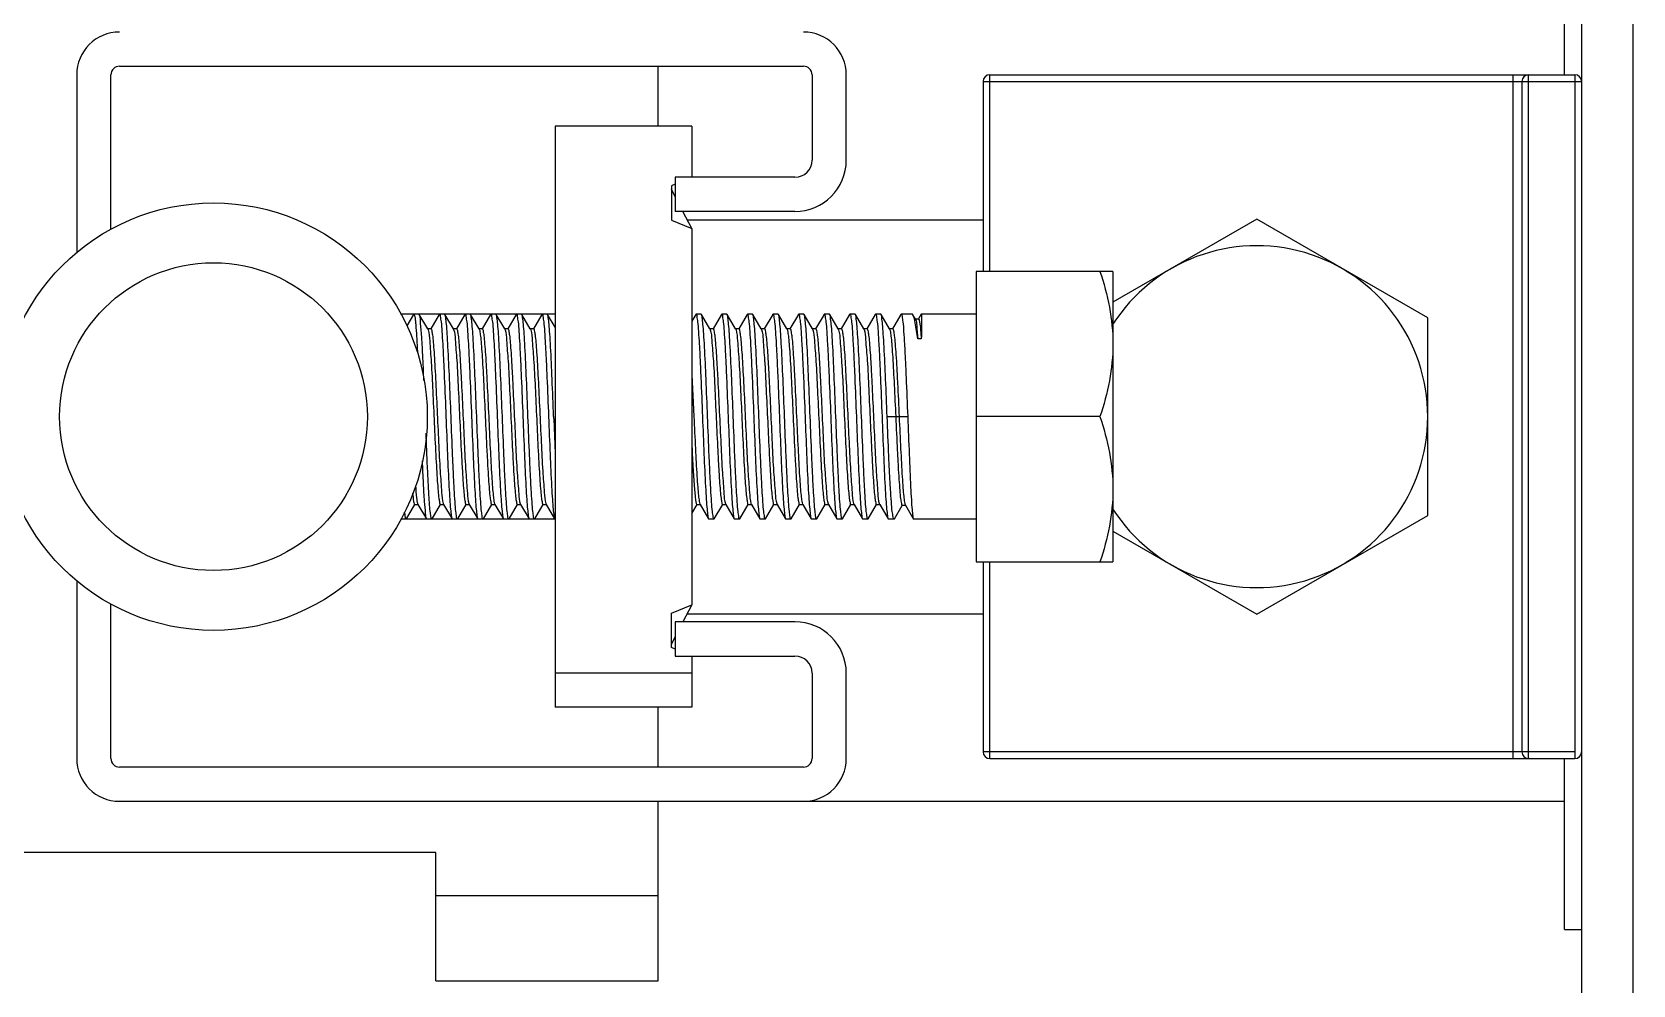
# Model space of a CAD drawing. Extents: x 921423 to 1291758, y 534425 to 1049953.
# Drawn here: x 1127808.6 to 1128234.9, y 860076.3 to 860330.2 of the extents above; entities that cross this region are included whole.
import ezdxf

# ---------------------------------------------------------------- set-up
doc = ezdxf.new("R2010")
doc.units = 0
doc.header["$LTSCALE"] = 1000
doc.header["$MEASUREMENT"] = 0
doc.layers.add('02___PRT_ALL_AXES', color=7, linetype='Continuous')

msp = doc.modelspace()

# ---------------------------------------------------------------- linework, layer by layer
at = {"color": 7, "linetype": 'Continuous'}
for p, q in [((1128221.21, 862957.38), (1128221.21, 859317.04)), ((1128234.87, 862957.38), (1128234.87, 859317.04)), ((1128216.66, 860318.77), (1128216.66, 860364.31)), ((1127831.91, 860321.05), (1128014.04, 860321.05)), ((1127975.33, 860305.11), (1127975.33, 860321.05)), ((1127820.52, 860318.77), (1127820.52, 860271.33)), ((1127829.63, 860277.55), (1127829.63, 860318.77)), ((1128016.31, 860318.77), (1128016.31, 860296.01)), ((1128025.42, 860296.01), (1128025.42, 860318.77)), ((1128061.85, 860316.95), (1128061.85, 860266.41)), ((1128061.85, 860316.95), (1128221.21, 860316.95)), ((1128063.67, 860266.41), (1128063.67, 860318.77)), ((1128063.67, 860318.77), (1128219.39, 860318.77)), ((1128203, 860136.64), (1128203, 860318.77)), ((1128205.28, 860316.95), (1128205.28, 860138.46)), ((1128207.1, 860136.64), (1128207.1, 860318.77)), ((1128219.39, 860318.77), (1128219.39, 860136.64)), ((1127984.31, 860305.11), (1127984.31, 860291.45)), ((1127979.89, 860291.45), (1127979.89, 860282.35)), ((1128011.76, 860291.45), (1127979.89, 860291.45)), ((1127979.89, 860289.61), (1127978.85, 860289.18)), ((1127978.85, 860289.18), (1127978.85, 860280.07)), ((1127979.89, 860286.27), (1127978.85, 860288.27)), ((1128011.76, 860282.35), (1127979.89, 860282.35)), ((1127984.31, 860277.79), (1127981.94, 860282.35)), ((1127978.85, 860280.07), (1127984.31, 860277.79)), ((1127984.31, 860277.79), (1127984.31, 860177.62)), ((1128059.98, 860266.41), (1128059.98, 860189)), ((1127910.22, 860254.96), (1127908.43, 860251.88)), ((1127910.22, 860254.96), (1127910.29, 860255.03)), ((1127911.73, 860254.96), (1127911.66, 860255.03)), ((1127913.98, 860251.08), (1127911.73, 860254.96)), ((1127917.05, 860254.96), (1127914.81, 860251.1)), ((1127917.05, 860254.96), (1127917.12, 860255.03)), ((1127918.56, 860254.96), (1127918.49, 860255.03)), ((1127920.81, 860251.08), (1127918.56, 860254.96)), ((1127923.88, 860254.96), (1127921.64, 860251.1)), ((1127923.88, 860254.96), (1127923.95, 860255.03)), ((1127925.39, 860254.96), (1127925.32, 860255.03)), ((1127927.64, 860251.08), (1127925.39, 860254.96)), ((1127930.71, 860254.96), (1127928.47, 860251.1)), ((1127930.71, 860254.96), (1127930.78, 860255.03)), ((1127932.22, 860254.96), (1127932.15, 860255.03)), ((1127934.47, 860251.08), (1127932.22, 860254.96)), ((1127937.54, 860254.96), (1127935.3, 860251.1)), ((1127937.54, 860254.96), (1127937.61, 860255.03)), ((1127939.05, 860254.96), (1127938.98, 860255.03)), ((1127941.3, 860251.08), (1127939.05, 860254.96)), ((1127944.37, 860254.96), (1127942.13, 860251.1)), ((1127944.37, 860254.96), (1127944.44, 860255.03)), ((1127945.88, 860254.96), (1127945.81, 860255.03)), ((1127947.89, 860251.5), (1127945.88, 860254.96)), ((1127985.35, 860254.96), (1127984.31, 860253.18)), ((1127985.35, 860254.96), (1127985.42, 860255.03)), ((1127986.86, 860254.96), (1127986.79, 860255.03)), ((1127989.11, 860251.08), (1127986.86, 860254.96)), ((1127992.18, 860254.96), (1127989.94, 860251.1)), ((1127992.18, 860254.96), (1127992.25, 860255.03)), ((1127993.69, 860254.96), (1127993.62, 860255.03)), ((1127995.94, 860251.08), (1127993.69, 860254.96)), ((1127999.01, 860254.96), (1127996.77, 860251.1)), ((1127999.01, 860254.96), (1127999.08, 860255.03)), ((1128000.52, 860254.96), (1128000.45, 860255.03)), ((1128002.77, 860251.08), (1128000.52, 860254.96)), ((1128005.84, 860254.96), (1128003.6, 860251.1)), ((1128005.84, 860254.96), (1128005.91, 860255.03)), ((1128007.35, 860254.96), (1128007.28, 860255.03)), ((1128009.6, 860251.08), (1128007.35, 860254.96)), ((1128012.67, 860254.96), (1128010.43, 860251.1)), ((1128012.67, 860254.96), (1128012.74, 860255.03)), ((1128014.18, 860254.96), (1128014.11, 860255.03)), ((1128016.43, 860251.08), (1128014.18, 860254.96)), ((1128019.5, 860254.96), (1128017.26, 860251.1)), ((1128019.5, 860254.96), (1128019.57, 860255.03)), ((1128021.01, 860254.96), (1128020.94, 860255.03)), ((1128023.26, 860251.08), (1128021.01, 860254.96)), ((1128026.32, 860254.96), (1128024.09, 860251.1)), ((1128026.32, 860254.96), (1128026.4, 860255.03)), ((1128027.84, 860254.96), (1128027.77, 860255.03)), ((1128030.09, 860251.08), (1128027.84, 860254.96)), ((1128033.15, 860254.96), (1128030.92, 860251.1)), ((1128033.15, 860254.96), (1128033.23, 860255.03)), ((1128034.67, 860254.96), (1128034.6, 860255.03)), ((1128036.92, 860251.08), (1128034.67, 860254.96)), ((1128039.98, 860254.96), (1128037.75, 860251.1)), ((1128039.98, 860254.96), (1128040.06, 860255.03)), ((1128043.85, 860253.64), (1128043.16, 860254.81)), ((1128044.68, 860253.71), (1128043.81, 860253.71)), ((1128045.4, 860255.02), (1128044.65, 860253.72)), ((1127914.02, 860251.01), (1127913.98, 860251.08)), ((1127914.84, 860251.08), (1127913.98, 860251.08)), ((1127914.02, 860251.01), (1127914.1, 860250.81)), ((1127920.85, 860251.01), (1127920.81, 860251.08)), ((1127921.67, 860251.08), (1127920.81, 860251.08)), ((1127920.85, 860251.01), (1127920.88, 860250.95)), ((1127927.68, 860251.01), (1127927.64, 860251.08)), ((1127928.5, 860251.08), (1127927.64, 860251.08)), ((1127934.51, 860251.01), (1127934.47, 860251.08)), ((1127935.33, 860251.08), (1127934.47, 860251.08)), ((1127934.51, 860251.01), (1127934.57, 860250.87)), ((1127941.34, 860251.01), (1127941.3, 860251.08)), ((1127942.16, 860251.08), (1127941.3, 860251.08)), ((1127941.34, 860251.01), (1127941.42, 860250.81)), ((1127989.15, 860251.01), (1127989.11, 860251.08)), ((1127989.97, 860251.08), (1127989.11, 860251.08)), ((1127989.15, 860251.01), (1127989.21, 860250.87)), ((1127995.98, 860251.01), (1127995.94, 860251.08)), ((1127996.8, 860251.08), (1127995.94, 860251.08)), ((1127995.98, 860251.01), (1127996.06, 860250.81)), ((1128002.81, 860251.01), (1128002.77, 860251.08)), ((1128003.63, 860251.08), (1128002.77, 860251.08)), ((1128002.81, 860251.01), (1128002.84, 860250.95)), ((1128009.64, 860251.01), (1128009.6, 860251.08)), ((1128010.46, 860251.08), (1128009.6, 860251.08)), ((1128016.47, 860251.01), (1128016.43, 860251.08)), ((1128017.29, 860251.08), (1128016.43, 860251.08)), ((1128016.47, 860251.01), (1128016.53, 860250.87)), ((1128023.3, 860251.01), (1128023.26, 860251.08)), ((1128024.12, 860251.08), (1128023.26, 860251.08)), ((1128023.3, 860251.01), (1128023.38, 860250.81)), ((1128030.13, 860251.01), (1128030.09, 860251.08)), ((1128030.95, 860251.08), (1128030.09, 860251.08)), ((1128030.13, 860251.01), (1128030.16, 860250.95)), ((1128036.96, 860251.01), (1128036.92, 860251.08)), ((1128037.78, 860251.08), (1128036.92, 860251.08)), ((1128045.39, 860248.42), (1128044.47, 860248.42)), ((1127984.31, 860238.83), (1127984.85, 860227.71)), ((1128036.3, 860227.71), (1128041.77, 860227.71)), ((1127908.32, 860200.45), (1127910.55, 860204.31)), ((1127910.52, 860204.33), (1127911.39, 860204.33)), ((1127911.31, 860204.46), (1127911.34, 860204.41)), ((1127911.34, 860204.41), (1127911.39, 860204.33)), ((1127911.39, 860204.33), (1127913.63, 860200.45)), ((1127915.15, 860200.45), (1127917.38, 860204.31)), ((1127917.35, 860204.33), (1127918.21, 860204.33)), ((1127918.09, 860204.61), (1127918.17, 860204.41)), ((1127918.17, 860204.41), (1127918.21, 860204.33)), ((1127918.21, 860204.33), (1127920.46, 860200.45)), ((1127921.98, 860200.45), (1127924.21, 860204.31)), ((1127924.18, 860204.33), (1127925.04, 860204.33)), ((1127924.94, 860204.54), (1127925, 860204.41)), ((1127925, 860204.41), (1127925.04, 860204.33)), ((1127925.04, 860204.33), (1127927.29, 860200.45)), ((1127928.81, 860200.45), (1127931.04, 860204.31)), ((1127931.01, 860204.33), (1127931.87, 860204.33)), ((1127931.83, 860204.41), (1127931.87, 860204.33)), ((1127931.87, 860204.33), (1127934.12, 860200.45)), ((1127935.64, 860200.45), (1127937.87, 860204.31)), ((1127937.84, 860204.33), (1127938.7, 860204.33)), ((1127938.63, 860204.46), (1127938.66, 860204.41)), ((1127938.66, 860204.41), (1127938.7, 860204.33)), ((1127938.7, 860204.33), (1127940.95, 860200.45)), ((1127942.47, 860200.45), (1127944.7, 860204.31)), ((1127944.67, 860204.33), (1127945.53, 860204.33)), ((1127945.41, 860204.61), (1127945.49, 860204.41)), ((1127945.49, 860204.41), (1127945.53, 860204.33)), ((1127945.53, 860204.33), (1127947.78, 860200.45)), ((1127984.31, 860201.95), (1127985.68, 860204.31)), ((1127985.65, 860204.33), (1127986.51, 860204.33)), ((1127986.47, 860204.41), (1127986.51, 860204.33)), ((1127986.51, 860204.33), (1127988.76, 860200.45)), ((1127990.28, 860200.45), (1127992.51, 860204.31)), ((1127992.48, 860204.33), (1127993.34, 860204.33)), ((1127993.27, 860204.46), (1127993.3, 860204.41)), ((1127993.3, 860204.41), (1127993.34, 860204.33)), ((1127993.34, 860204.33), (1127995.59, 860200.45)), ((1127997.11, 860200.45), (1127999.34, 860204.31)), ((1127999.31, 860204.33), (1128000.17, 860204.33)), ((1128000.05, 860204.61), (1128000.13, 860204.41)), ((1128000.13, 860204.41), (1128000.17, 860204.33)), ((1128000.17, 860204.33), (1128002.42, 860200.45)), ((1128003.94, 860200.45), (1128006.17, 860204.31)), ((1128006.14, 860204.33), (1128007, 860204.33)), ((1128006.9, 860204.54), (1128006.96, 860204.41)), ((1128006.96, 860204.41), (1128007, 860204.33)), ((1128007, 860204.33), (1128009.25, 860200.45)), ((1128010.77, 860200.45), (1128013, 860204.31)), ((1128012.97, 860204.33), (1128013.83, 860204.33)), ((1128013.79, 860204.41), (1128013.83, 860204.33)), ((1128013.83, 860204.33), (1128016.08, 860200.45)), ((1128017.6, 860200.45), (1128019.83, 860204.31)), ((1128019.8, 860204.33), (1128020.66, 860204.33)), ((1128020.59, 860204.46), (1128020.62, 860204.41)), ((1128020.62, 860204.41), (1128020.66, 860204.33)), ((1128020.66, 860204.33), (1128022.91, 860200.45)), ((1128024.43, 860200.45), (1128026.66, 860204.31)), ((1128026.63, 860204.33), (1128027.49, 860204.33)), ((1128027.37, 860204.61), (1128027.45, 860204.41)), ((1128027.45, 860204.41), (1128027.49, 860204.33)), ((1128027.49, 860204.33), (1128029.74, 860200.45)), ((1128031.26, 860200.45), (1128033.49, 860204.31)), ((1128033.46, 860204.33), (1128034.32, 860204.33)), ((1128034.22, 860204.54), (1128034.28, 860204.41)), ((1128034.28, 860204.41), (1128034.32, 860204.33)), ((1128034.32, 860204.33), (1128036.57, 860200.45)), ((1128038.25, 860200.48), (1128040.33, 860204.08)), ((1128040.3, 860204.1), (1128041.17, 860204.1)), ((1128041.12, 860204.17), (1128041.17, 860204.1)), ((1128041.17, 860204.1), (1128043.29, 860200.43)), ((1127908.32, 860200.45), (1127908.24, 860200.39)), ((1127913.63, 860200.45), (1127913.71, 860200.39)), ((1127915.15, 860200.45), (1127915.07, 860200.39)), ((1127920.46, 860200.45), (1127920.54, 860200.39)), ((1127921.98, 860200.45), (1127921.9, 860200.39)), ((1127927.29, 860200.45), (1127927.37, 860200.39)), ((1127928.81, 860200.45), (1127928.73, 860200.39)), ((1127934.12, 860200.45), (1127934.2, 860200.39)), ((1127935.64, 860200.45), (1127935.56, 860200.39)), ((1127940.95, 860200.45), (1127941.03, 860200.39)), ((1127942.47, 860200.45), (1127942.39, 860200.39)), ((1127947.78, 860200.45), (1127947.86, 860200.39)), ((1127988.76, 860200.45), (1127988.83, 860200.39)), ((1127990.28, 860200.45), (1127990.2, 860200.39)), ((1127995.59, 860200.45), (1127995.66, 860200.39)), ((1127997.11, 860200.45), (1127997.03, 860200.39)), ((1128002.42, 860200.45), (1128002.49, 860200.39)), ((1128003.94, 860200.45), (1128003.86, 860200.39)), ((1128009.25, 860200.45), (1128009.32, 860200.39)), ((1128010.77, 860200.45), (1128010.69, 860200.39)), ((1128016.08, 860200.45), (1128016.15, 860200.39)), ((1128017.6, 860200.45), (1128017.52, 860200.39)), ((1128022.91, 860200.45), (1128022.98, 860200.39)), ((1128024.43, 860200.45), (1128024.35, 860200.39)), ((1128029.74, 860200.45), (1128029.81, 860200.39)), ((1128031.26, 860200.45), (1128031.18, 860200.39)), ((1128036.57, 860200.45), (1128036.64, 860200.39)), ((1128038.25, 860200.48), (1128038.15, 860200.39)), ((1128043.29, 860200.43), (1128043.34, 860200.39)), ((1128061.85, 860189), (1128061.85, 860138.46)), ((1128063.67, 860136.64), (1128063.67, 860189)), ((1127820.52, 860184.08), (1127820.52, 860136.64)), ((1127829.63, 860136.64), (1127829.63, 860177.87)), ((1127978.85, 860175.34), (1127984.31, 860177.62)), ((1127984.31, 860177.62), (1127981.94, 860173.07)), ((1127978.85, 860166.24), (1127978.85, 860175.34)), ((1127979.89, 860173.07), (1127979.89, 860163.96)), ((1128011.76, 860173.07), (1127979.89, 860173.07)), ((1127979.89, 860169.14), (1127978.85, 860167.15)), ((1127979.89, 860165.8), (1127978.85, 860166.24)), ((1127979.89, 860163.96), (1128011.76, 860163.96)), ((1127984.31, 860163.96), (1127984.31, 860159.41)), ((1128016.31, 860159.41), (1128016.31, 860136.64)), ((1128025.42, 860136.64), (1128025.42, 860159.41)), ((1127975.33, 860134.36), (1127975.33, 860150.3)), ((1128219.39, 860138.46), (1128061.85, 860138.46)), ((1128014.04, 860134.36), (1127831.91, 860134.36)), ((1128063.67, 860136.64), (1128219.39, 860136.64)), ((1128216.66, 860091.11), (1128216.66, 860136.64)), ((1127831.91, 860125.26), (1128216.66, 860125.26)), ((1127975.33, 860077.45), (1127975.33, 860125.26)), ((1127916.14, 860111.6), (1127797.76, 860111.6)), ((1127916.14, 860077.45), (1127916.14, 860111.6)), ((1127916.14, 860100.21), (1127975.33, 860100.21)), ((1128216.66, 860091.11), (1128221.21, 860091.11)), ((1127916.14, 860077.45), (1127975.33, 860077.45))]:
    msp.add_line(p, q, dxfattribs=at)
at = {"color": 0}
for p, q in [((1127983.08, 860280.16), (1128061.85, 860280.16)), ((1127983.08, 860175.15), (1128061.85, 860175.15))]:
    msp.add_line(p, q, dxfattribs=at)
at = {"color": 7, "linetype": 'Continuous'}
for centre, radius, start, end in [((1127831.91, 860318.77), 11.38, 90, 180), ((1128014.04, 860318.77), 11.38, 0, 90), ((1127831.91, 860318.77), 2.28, 90, 180), ((1128014.04, 860318.77), 2.28, 0, 90), ((1128063.67, 860316.95), 1.82, 90, 180), ((1128207.1, 860316.95), 1.82, 90, 180), ((1128219.39, 860316.95), 1.82, 0, 90), ((1128011.76, 860296.01), 13.66, 270, 0), ((1128011.76, 860296.01), 4.55, 270, 0), ((1127920.06, 860250.59), 0.89, 21.644, 23.625), ((1128002.02, 860250.59), 0.89, 21.644, 23.625), ((1128029.34, 860250.59), 0.89, 21.644, 23.625), ((1131698.4, 860375.31), 3753.79, 182.25353, 182.39352), ((1127912.13, 860204.82), 0.89, 201.644, 203.625), ((1127939.45, 860204.82), 0.89, 201.644, 203.625), ((1127994.09, 860204.82), 0.89, 201.644, 203.625), ((1128021.41, 860204.82), 0.89, 201.644, 203.625), ((1128011.76, 860159.41), 13.66, 0, 90), ((1128011.76, 860159.41), 4.55, 0, 90), ((1128063.67, 860138.46), 1.82, 180, 270), ((1128207.1, 860138.46), 1.82, 180, 270), ((1128219.39, 860138.46), 1.82, 270, 0), ((1127831.91, 860136.64), 11.38, 180, 270), ((1127831.91, 860136.64), 2.28, 180, 270), ((1128014.04, 860136.64), 11.38, 270, 0), ((1128014.04, 860136.64), 2.28, 270, 0)]:
    msp.add_arc(centre, radius, start, end, dxfattribs=at)
for points, knots in [([(1127910.29, 860255.03), (1127910.36, 860255.03), (1127910.46, 860254.71), (1127910.56, 860254.26), (1127910.68, 860253.37), (1127910.85, 860251.62), (1127911.06, 860248.67), (1127911.2, 860246.14), (1127911.27, 860244.69)], [0, 0, 0, 0, 0.02031, 0.071186, 0.153833, 0.267528, 0.582288, 1, 1, 1, 1]), ([(1127912.97, 860237.32), (1127912.88, 860239.59), (1127912.67, 860243.68), (1127912.46, 860249.06), (1127912.03, 860252.59), (1127912.01, 860254.48), (1127911.73, 860254.96)], [0, 0, 0, 0, 0.385439, 0.695789, 0.906079, 1, 1, 1, 1]), ([(1127917.12, 860255.03), (1127917.31, 860255.03), (1127917.34, 860253.97), (1127917.63, 860252.75), (1127917.77, 860250.08), (1127918, 860246.8), (1127918.2, 860242.68), (1127918.49, 860236.26), (1127918.69, 860231.19), (1127918.83, 860227.71)], [0, 0, 0, 0, 0.020675, 0.077924, 0.170358, 0.294557, 0.445789, 0.618276, 1, 1, 1, 1]), ([(1127920.19, 860227.71), (1127920.06, 860231.05), (1127919.81, 860237.26), (1127919.49, 860244.61), (1127919.19, 860249.49), (1127919.02, 860252.1), (1127918.79, 860253.81), (1127918.7, 860254.72), (1127918.56, 860254.96)], [0, 0, 0, 0, 0.36699, 0.682928, 0.807586, 0.903956, 0.968736, 1, 1, 1, 1]), ([(1127923.95, 860255.03), (1127924.14, 860255.03), (1127924.17, 860253.97), (1127924.46, 860252.75), (1127924.6, 860250.08), (1127924.83, 860246.8), (1127925.03, 860242.68), (1127925.32, 860236.26), (1127925.52, 860231.19), (1127925.66, 860227.71)], [0, 0, 0, 0, 0.020674, 0.077921, 0.170353, 0.294549, 0.445778, 0.618269, 1, 1, 1, 1]), ([(1127927.02, 860227.71), (1127926.89, 860231.05), (1127926.64, 860237.26), (1127926.32, 860244.61), (1127926.02, 860249.49), (1127925.85, 860252.1), (1127925.62, 860253.81), (1127925.53, 860254.72), (1127925.39, 860254.96)], [0, 0, 0, 0, 0.366993, 0.682932, 0.807585, 0.903953, 0.968735, 1, 1, 1, 1]), ([(1127930.78, 860255.03), (1127930.97, 860255.03), (1127931, 860253.97), (1127931.29, 860252.75), (1127931.43, 860250.08), (1127931.66, 860246.8), (1127931.86, 860242.68), (1127932.15, 860236.26), (1127932.35, 860231.19), (1127932.49, 860227.71)], [0, 0, 0, 0, 0.020673, 0.077921, 0.170352, 0.294544, 0.445772, 0.618264, 1, 1, 1, 1]), ([(1127933.85, 860227.71), (1127933.72, 860231.05), (1127933.47, 860237.26), (1127933.15, 860244.61), (1127932.85, 860249.49), (1127932.68, 860252.1), (1127932.45, 860253.81), (1127932.36, 860254.72), (1127932.22, 860254.96)], [0, 0, 0, 0, 0.366982, 0.682923, 0.807582, 0.903951, 0.968734, 1, 1, 1, 1]), ([(1127937.61, 860255.03), (1127937.8, 860255.03), (1127937.83, 860253.97), (1127938.12, 860252.75), (1127938.26, 860250.08), (1127938.49, 860246.8), (1127938.69, 860242.68), (1127938.98, 860236.26), (1127939.18, 860231.19), (1127939.32, 860227.71)], [0, 0, 0, 0, 0.020675, 0.077925, 0.170357, 0.294553, 0.445786, 0.618277, 1, 1, 1, 1]), ([(1127940.68, 860227.71), (1127940.55, 860231.05), (1127940.3, 860237.26), (1127939.98, 860244.61), (1127939.68, 860249.49), (1127939.51, 860252.1), (1127939.28, 860253.81), (1127939.19, 860254.72), (1127939.05, 860254.96)], [0, 0, 0, 0, 0.366984, 0.68292, 0.807581, 0.903953, 0.968735, 1, 1, 1, 1]), ([(1127944.44, 860255.03), (1127944.63, 860255.03), (1127944.66, 860253.97), (1127944.95, 860252.75), (1127945.09, 860250.08), (1127945.32, 860246.8), (1127945.52, 860242.68), (1127945.81, 860236.26), (1127946.01, 860231.19), (1127946.15, 860227.71)], [0, 0, 0, 0, 0.020675, 0.077924, 0.170358, 0.294557, 0.445789, 0.618276, 1, 1, 1, 1]), ([(1127947.51, 860227.71), (1127947.38, 860231.05), (1127947.13, 860237.26), (1127946.81, 860244.61), (1127946.51, 860249.49), (1127946.34, 860252.1), (1127946.11, 860253.81), (1127946.02, 860254.72), (1127945.88, 860254.96)], [0, 0, 0, 0, 0.36699, 0.682928, 0.807586, 0.903956, 0.968736, 1, 1, 1, 1]), ([(1127985.42, 860255.03), (1127985.61, 860255.03), (1127985.64, 860253.97), (1127985.93, 860252.75), (1127986.07, 860250.08), (1127986.3, 860246.8), (1127986.5, 860242.68), (1127986.79, 860236.26), (1127986.99, 860231.19), (1127987.13, 860227.71)], [0, 0, 0, 0, 0.020673, 0.077921, 0.170352, 0.294544, 0.445772, 0.618264, 1, 1, 1, 1]), ([(1127988.49, 860227.71), (1127988.36, 860231.05), (1127988.11, 860237.26), (1127987.79, 860244.61), (1127987.49, 860249.49), (1127987.32, 860252.1), (1127987.09, 860253.81), (1127987, 860254.72), (1127986.86, 860254.96)], [0, 0, 0, 0, 0.366982, 0.682923, 0.807582, 0.903951, 0.968734, 1, 1, 1, 1]), ([(1127992.25, 860255.03), (1127992.44, 860255.03), (1127992.47, 860253.97), (1127992.76, 860252.75), (1127992.9, 860250.08), (1127993.13, 860246.8), (1127993.33, 860242.68), (1127993.62, 860236.26), (1127993.82, 860231.19), (1127993.96, 860227.71)], [0, 0, 0, 0, 0.020675, 0.077925, 0.170357, 0.294553, 0.445786, 0.618277, 1, 1, 1, 1]), ([(1127995.32, 860227.71), (1127995.19, 860231.05), (1127994.94, 860237.26), (1127994.62, 860244.61), (1127994.32, 860249.49), (1127994.15, 860252.1), (1127993.92, 860253.81), (1127993.83, 860254.72), (1127993.69, 860254.96)], [0, 0, 0, 0, 0.366984, 0.68292, 0.807581, 0.903953, 0.968735, 1, 1, 1, 1]), ([(1127999.08, 860255.03), (1127999.27, 860255.03), (1127999.3, 860253.97), (1127999.59, 860252.75), (1127999.73, 860250.08), (1127999.96, 860246.8), (1128000.16, 860242.68), (1128000.45, 860236.26), (1128000.65, 860231.19), (1128000.79, 860227.71)], [0, 0, 0, 0, 0.020675, 0.077924, 0.170358, 0.294557, 0.445789, 0.618276, 1, 1, 1, 1]), ([(1128002.15, 860227.71), (1128002.02, 860231.05), (1128001.77, 860237.26), (1128001.45, 860244.61), (1128001.15, 860249.49), (1128000.98, 860252.1), (1128000.75, 860253.81), (1128000.66, 860254.72), (1128000.52, 860254.96)], [0, 0, 0, 0, 0.36699, 0.682928, 0.807586, 0.903956, 0.968736, 1, 1, 1, 1]), ([(1128005.91, 860255.03), (1128006.1, 860255.03), (1128006.13, 860253.97), (1128006.42, 860252.75), (1128006.56, 860250.08), (1128006.79, 860246.8), (1128006.99, 860242.68), (1128007.28, 860236.26), (1128007.48, 860231.19), (1128007.62, 860227.71)], [0, 0, 0, 0, 0.020674, 0.077921, 0.170353, 0.294549, 0.445778, 0.618269, 1, 1, 1, 1]), ([(1128008.98, 860227.71), (1128008.85, 860231.05), (1128008.6, 860237.26), (1128008.28, 860244.61), (1128007.98, 860249.49), (1128007.81, 860252.1), (1128007.58, 860253.81), (1128007.49, 860254.72), (1128007.35, 860254.96)], [0, 0, 0, 0, 0.366993, 0.682932, 0.807585, 0.903953, 0.968735, 1, 1, 1, 1]), ([(1128012.74, 860255.03), (1128012.93, 860255.03), (1128012.96, 860253.97), (1128013.25, 860252.75), (1128013.39, 860250.08), (1128013.62, 860246.8), (1128013.82, 860242.68), (1128014.11, 860236.26), (1128014.31, 860231.19), (1128014.45, 860227.71)], [0, 0, 0, 0, 0.020673, 0.077921, 0.170352, 0.294544, 0.445772, 0.618264, 1, 1, 1, 1]), ([(1128015.81, 860227.71), (1128015.68, 860231.05), (1128015.43, 860237.26), (1128015.11, 860244.61), (1128014.81, 860249.49), (1128014.64, 860252.1), (1128014.41, 860253.81), (1128014.32, 860254.72), (1128014.18, 860254.96)], [0, 0, 0, 0, 0.366982, 0.682923, 0.807582, 0.903951, 0.968734, 1, 1, 1, 1]), ([(1128019.57, 860255.03), (1128019.76, 860255.03), (1128019.79, 860253.97), (1128020.08, 860252.75), (1128020.22, 860250.08), (1128020.45, 860246.8), (1128020.65, 860242.68), (1128020.94, 860236.26), (1128021.14, 860231.19), (1128021.28, 860227.71)], [0, 0, 0, 0, 0.020675, 0.077925, 0.170357, 0.294553, 0.445786, 0.618277, 1, 1, 1, 1]), ([(1128022.64, 860227.71), (1128022.51, 860231.05), (1128022.26, 860237.26), (1128021.94, 860244.61), (1128021.64, 860249.49), (1128021.47, 860252.1), (1128021.24, 860253.81), (1128021.15, 860254.72), (1128021.01, 860254.96)], [0, 0, 0, 0, 0.366984, 0.68292, 0.807581, 0.903953, 0.968735, 1, 1, 1, 1]), ([(1128026.4, 860255.03), (1128026.59, 860255.03), (1128026.62, 860253.97), (1128026.91, 860252.75), (1128027.05, 860250.08), (1128027.28, 860246.8), (1128027.48, 860242.68), (1128027.77, 860236.26), (1128027.97, 860231.19), (1128028.11, 860227.71)], [0, 0, 0, 0, 0.020675, 0.077924, 0.170358, 0.294557, 0.445789, 0.618276, 1, 1, 1, 1]), ([(1128029.47, 860227.71), (1128029.34, 860231.05), (1128029.09, 860237.26), (1128028.77, 860244.61), (1128028.47, 860249.49), (1128028.3, 860252.1), (1128028.07, 860253.81), (1128027.98, 860254.72), (1128027.84, 860254.96)], [0, 0, 0, 0, 0.36699, 0.682928, 0.807586, 0.903956, 0.968736, 1, 1, 1, 1]), ([(1128033.23, 860255.03), (1128033.42, 860255.03), (1128033.45, 860253.97), (1128033.74, 860252.75), (1128033.88, 860250.08), (1128034.11, 860246.8), (1128034.31, 860242.68), (1128034.6, 860236.26), (1128034.8, 860231.19), (1128034.94, 860227.71)], [0, 0, 0, 0, 0.020674, 0.077921, 0.170353, 0.294549, 0.445778, 0.618269, 1, 1, 1, 1]), ([(1128036.3, 860227.71), (1128036.17, 860231.05), (1128035.92, 860237.26), (1128035.6, 860244.61), (1128035.3, 860249.49), (1128035.13, 860252.1), (1128034.9, 860253.81), (1128034.81, 860254.72), (1128034.67, 860254.96)], [0, 0, 0, 0, 0.366993, 0.682932, 0.807585, 0.903953, 0.968735, 1, 1, 1, 1]), ([(1128040.06, 860255.03), (1128040.25, 860255.03), (1128040.28, 860253.97), (1128040.57, 860252.75), (1128040.71, 860250.08), (1128040.94, 860246.8), (1128041.14, 860242.68), (1128041.43, 860236.26), (1128041.63, 860231.19), (1128041.77, 860227.71)], [0, 0, 0, 0, 0.020673, 0.077921, 0.170352, 0.294544, 0.445772, 0.618264, 1, 1, 1, 1]), ([(1128043.16, 860254.81), (1128043.13, 860254.87), (1128043.07, 860254.96), (1128042.96, 860255.03), (1128042.92, 860255.03)], [0, 0, 0, 0, 0.60461, 1, 1, 1, 1]), ([(1128044.47, 860248.42), (1128044.27, 860249.84), (1128043.89, 860251.95), (1128043.54, 860254.17), (1128043.16, 860254.81)], [0, 0, 0, 0, 0.65919, 1, 1, 1, 1]), ([(1128043.85, 860253.64), (1128044.12, 860253.16), (1128044.16, 860251.31), (1128044.39, 860249.62), (1128044.47, 860248.42)], [0, 0, 0, 0, 0.313961, 1, 1, 1, 1]), ([(1128044.68, 860253.71), (1128044.81, 860253.71), (1128044.9, 860253.03), (1128045.09, 860252.2), (1128045.23, 860250.44), (1128045.33, 860249.17), (1128045.39, 860248.42)], [0, 0, 0, 0, 0.073099, 0.267312, 0.579782, 1, 1, 1, 1]), ([(1128045.4, 860255.03), (1128045.44, 860255.03), (1128045.39, 860254.8), (1128045.46, 860254.56), (1128045.44, 860253.98), (1128045.46, 860252.89), (1128045.43, 860250.99), (1128045.41, 860249.36), (1128045.39, 860248.42)], [0, 0, 0, 0, 0.016557, 0.065341, 0.146137, 0.258326, 0.573151, 1, 1, 1, 1]), ([(1127914.1, 860250.81), (1127914.38, 860249.88), (1127914.55, 860246.97), (1127914.99, 860241.57), (1127915.33, 860234.23), (1127915.72, 860226), (1127916.04, 860219.08), (1127916.32, 860213.97), (1127916.51, 860210.74), (1127916.72, 860208.17), (1127916.88, 860206.1), (1127917.1, 860205.13), (1127917.2, 860204.33), (1127917.35, 860204.33)], [0, 0, 0, 0, 0.062719, 0.184868, 0.349863, 0.53504, 0.714923, 0.795023, 0.864774, 0.921768, 0.964057, 0.99026, 1, 1, 1, 1]), ([(1127914.84, 860251.08), (1127915, 860251.08), (1127915.09, 860250.29), (1127915.31, 860249.31), (1127915.47, 860247.24), (1127915.68, 860244.68), (1127915.87, 860241.45), (1127916.15, 860236.33), (1127916.47, 860229.42), (1127916.86, 860221.19), (1127917.2, 860213.84), (1127917.64, 860208.44), (1127917.81, 860205.54), (1127918.09, 860204.61)], [0, 0, 0, 0, 0.00974, 0.035943, 0.078232, 0.135226, 0.204977, 0.285077, 0.46496, 0.650137, 0.815132, 0.937281, 1, 1, 1, 1]), ([(1127920.89, 860250.92), (1127921.22, 860250.09), (1127921.32, 860247.28), (1127921.82, 860242.04), (1127922.13, 860234.7), (1127922.53, 860226.41), (1127922.86, 860219.39), (1127923.14, 860214.18), (1127923.33, 860210.89), (1127923.54, 860208.26), (1127923.7, 860206.14), (1127923.93, 860205.15), (1127924.02, 860204.33), (1127924.18, 860204.33)], [0, 0, 0, 0, 0.057306, 0.176372, 0.340694, 0.527158, 0.709493, 0.790959, 0.862015, 0.920146, 0.963314, 0.990071, 1, 1, 1, 1]), ([(1127921.67, 860251.08), (1127921.83, 860251.08), (1127921.92, 860250.28), (1127922.14, 860249.29), (1127922.31, 860247.2), (1127922.51, 860244.6), (1127922.71, 860241.34), (1127922.99, 860236.18), (1127923.31, 860229.21), (1127923.71, 860220.94), (1127924.03, 860213.6), (1127924.5, 860208.28), (1127924.64, 860205.42), (1127924.94, 860204.54)], [0, 0, 0, 0, 0.009836, 0.036322, 0.079059, 0.136633, 0.20705, 0.287848, 0.468983, 0.654819, 0.819474, 0.940051, 1, 1, 1, 1]), ([(1127927.68, 860251.01), (1127927.81, 860250.78), (1127927.92, 860249.99), (1127928.13, 860248.49), (1127928.31, 860246.25), (1127928.6, 860242.09), (1127928.92, 860235.83), (1127929.17, 860230.54), (1127929.3, 860227.71)], [0, 0, 0, 0, 0.033264, 0.099334, 0.196338, 0.321027, 0.635567, 1, 1, 1, 1]), ([(1127928.5, 860251.08), (1127928.67, 860251.08), (1127928.75, 860250.2), (1127929, 860249.13), (1127929.16, 860246.85), (1127929.38, 860244.04), (1127929.58, 860240.52), (1127929.87, 860235.02), (1127930.07, 860230.69), (1127930.21, 860227.71)], [0, 0, 0, 0, 0.021178, 0.078551, 0.170993, 0.295129, 0.446256, 0.618607, 1, 1, 1, 1]), ([(1127934.57, 860250.87), (1127934.87, 860249.99), (1127935.01, 860247.13), (1127935.48, 860241.81), (1127935.81, 860234.47), (1127936.2, 860226.21), (1127936.53, 860219.24), (1127936.8, 860214.08), (1127937, 860210.81), (1127937.2, 860208.22), (1127937.37, 860206.12), (1127937.59, 860205.14), (1127937.68, 860204.33), (1127937.84, 860204.33)], [0, 0, 0, 0, 0.059949, 0.180526, 0.345181, 0.531017, 0.712152, 0.79295, 0.863367, 0.920941, 0.963678, 0.990164, 1, 1, 1, 1]), ([(1127935.33, 860251.08), (1127935.49, 860251.08), (1127935.58, 860250.27), (1127935.81, 860249.27), (1127935.97, 860247.15), (1127936.18, 860244.53), (1127936.37, 860241.23), (1127936.65, 860236.03), (1127936.98, 860229.01), (1127937.38, 860220.72), (1127937.69, 860213.38), (1127938.19, 860208.13), (1127938.29, 860205.32), (1127938.62, 860204.49)], [0, 0, 0, 0, 0.009929, 0.036686, 0.079854, 0.137985, 0.209041, 0.290507, 0.472842, 0.659306, 0.823628, 0.942694, 1, 1, 1, 1]), ([(1127941.42, 860250.81), (1127941.7, 860249.88), (1127941.87, 860246.97), (1127942.31, 860241.57), (1127942.65, 860234.23), (1127943.04, 860226), (1127943.36, 860219.08), (1127943.64, 860213.97), (1127943.83, 860210.74), (1127944.04, 860208.17), (1127944.2, 860206.1), (1127944.42, 860205.13), (1127944.52, 860204.33), (1127944.67, 860204.33)], [0, 0, 0, 0, 0.062719, 0.184868, 0.349863, 0.53504, 0.714923, 0.795023, 0.864774, 0.921768, 0.964057, 0.99026, 1, 1, 1, 1]), ([(1127942.16, 860251.08), (1127942.31, 860251.08), (1127942.41, 860250.29), (1127942.63, 860249.31), (1127942.79, 860247.24), (1127943, 860244.68), (1127943.19, 860241.45), (1127943.47, 860236.33), (1127943.79, 860229.42), (1127944.18, 860221.19), (1127944.52, 860213.84), (1127944.96, 860208.44), (1127945.13, 860205.54), (1127945.41, 860204.61)], [0, 0, 0, 0, 0.00974, 0.035943, 0.078232, 0.135226, 0.204977, 0.285077, 0.46496, 0.650137, 0.815132, 0.937281, 1, 1, 1, 1]), ([(1127989.21, 860250.87), (1127989.51, 860249.99), (1127989.65, 860247.13), (1127990.12, 860241.81), (1127990.45, 860234.47), (1127990.84, 860226.21), (1127991.16, 860219.24), (1127991.44, 860214.08), (1127991.64, 860210.81), (1127991.84, 860208.22), (1127992.01, 860206.12), (1127992.23, 860205.14), (1127992.32, 860204.33), (1127992.48, 860204.33)], [0, 0, 0, 0, 0.059949, 0.180526, 0.345181, 0.531017, 0.712152, 0.79295, 0.863367, 0.920941, 0.963678, 0.990164, 1, 1, 1, 1]), ([(1127989.97, 860251.08), (1127990.13, 860251.08), (1127990.22, 860250.27), (1127990.45, 860249.27), (1127990.61, 860247.15), (1127990.82, 860244.53), (1127991.01, 860241.23), (1127991.29, 860236.03), (1127991.62, 860229.01), (1127992.02, 860220.72), (1127992.33, 860213.38), (1127992.83, 860208.13), (1127992.93, 860205.32), (1127993.26, 860204.49)], [0, 0, 0, 0, 0.009929, 0.036686, 0.079854, 0.137985, 0.209041, 0.290507, 0.472842, 0.659306, 0.823628, 0.942694, 1, 1, 1, 1]), ([(1127996.06, 860250.81), (1127996.34, 860249.88), (1127996.51, 860246.97), (1127996.95, 860241.57), (1127997.29, 860234.23), (1127997.68, 860226), (1127998, 860219.08), (1127998.28, 860213.97), (1127998.47, 860210.74), (1127998.68, 860208.17), (1127998.84, 860206.1), (1127999.06, 860205.13), (1127999.16, 860204.33), (1127999.31, 860204.33)], [0, 0, 0, 0, 0.062719, 0.184868, 0.349863, 0.53504, 0.714923, 0.795023, 0.864774, 0.921768, 0.964057, 0.99026, 1, 1, 1, 1]), ([(1127996.8, 860251.08), (1127996.95, 860251.08), (1127997.05, 860250.29), (1127997.27, 860249.31), (1127997.43, 860247.24), (1127997.64, 860244.68), (1127997.83, 860241.45), (1127998.11, 860236.33), (1127998.43, 860229.42), (1127998.82, 860221.19), (1127999.16, 860213.84), (1127999.6, 860208.44), (1127999.77, 860205.54), (1128000.05, 860204.61)], [0, 0, 0, 0, 0.00974, 0.035943, 0.078232, 0.135226, 0.204977, 0.285077, 0.46496, 0.650137, 0.815132, 0.937281, 1, 1, 1, 1]), ([(1128002.85, 860250.92), (1128003.18, 860250.09), (1128003.28, 860247.28), (1128003.78, 860242.04), (1128004.09, 860234.7), (1128004.49, 860226.41), (1128004.82, 860219.39), (1128005.1, 860214.18), (1128005.29, 860210.89), (1128005.5, 860208.26), (1128005.66, 860206.14), (1128005.89, 860205.15), (1128005.98, 860204.33), (1128006.14, 860204.33)], [0, 0, 0, 0, 0.057306, 0.176372, 0.340694, 0.527158, 0.709493, 0.790959, 0.862015, 0.920146, 0.963314, 0.990071, 1, 1, 1, 1]), ([(1128003.63, 860251.08), (1128003.79, 860251.08), (1128003.88, 860250.28), (1128004.1, 860249.29), (1128004.27, 860247.2), (1128004.47, 860244.6), (1128004.67, 860241.34), (1128004.95, 860236.18), (1128005.27, 860229.21), (1128005.67, 860220.94), (1128005.99, 860213.6), (1128006.46, 860208.28), (1128006.6, 860205.42), (1128006.9, 860204.54)], [0, 0, 0, 0, 0.009836, 0.036322, 0.079059, 0.136633, 0.20705, 0.287848, 0.468983, 0.654819, 0.819474, 0.940051, 1, 1, 1, 1]), ([(1128009.64, 860251.01), (1128009.77, 860250.78), (1128009.88, 860249.99), (1128010.09, 860248.49), (1128010.27, 860246.25), (1128010.56, 860242.09), (1128010.88, 860235.83), (1128011.13, 860230.54), (1128011.26, 860227.71)], [0, 0, 0, 0, 0.033264, 0.099334, 0.196338, 0.321027, 0.635567, 1, 1, 1, 1]), ([(1128010.46, 860251.08), (1128010.63, 860251.08), (1128010.71, 860250.2), (1128010.96, 860249.13), (1128011.12, 860246.85), (1128011.34, 860244.04), (1128011.54, 860240.52), (1128011.83, 860235.02), (1128012.03, 860230.69), (1128012.17, 860227.71)], [0, 0, 0, 0, 0.021178, 0.078551, 0.170993, 0.295129, 0.446256, 0.618607, 1, 1, 1, 1]), ([(1128016.53, 860250.87), (1128016.83, 860249.99), (1128016.97, 860247.13), (1128017.44, 860241.81), (1128017.76, 860234.47), (1128018.16, 860226.21), (1128018.48, 860219.24), (1128018.76, 860214.08), (1128018.96, 860210.81), (1128019.16, 860208.22), (1128019.33, 860206.12), (1128019.55, 860205.14), (1128019.64, 860204.33), (1128019.8, 860204.33)], [0, 0, 0, 0, 0.059949, 0.180526, 0.345181, 0.531017, 0.712152, 0.79295, 0.863367, 0.920941, 0.963678, 0.990164, 1, 1, 1, 1]), ([(1128017.29, 860251.08), (1128017.45, 860251.08), (1128017.54, 860250.27), (1128017.77, 860249.27), (1128017.93, 860247.15), (1128018.14, 860244.53), (1128018.33, 860241.23), (1128018.61, 860236.03), (1128018.94, 860229.01), (1128019.34, 860220.72), (1128019.65, 860213.38), (1128020.15, 860208.13), (1128020.25, 860205.32), (1128020.58, 860204.49)], [0, 0, 0, 0, 0.009929, 0.036686, 0.079854, 0.137985, 0.209041, 0.290507, 0.472842, 0.659306, 0.823628, 0.942694, 1, 1, 1, 1]), ([(1128023.38, 860250.81), (1128023.66, 860249.88), (1128023.83, 860246.97), (1128024.27, 860241.57), (1128024.61, 860234.23), (1128025, 860226), (1128025.32, 860219.08), (1128025.6, 860213.97), (1128025.79, 860210.74), (1128026, 860208.17), (1128026.16, 860206.1), (1128026.38, 860205.13), (1128026.48, 860204.33), (1128026.63, 860204.33)], [0, 0, 0, 0, 0.062719, 0.184868, 0.349863, 0.53504, 0.714923, 0.795023, 0.864774, 0.921768, 0.964057, 0.99026, 1, 1, 1, 1]), ([(1128024.12, 860251.08), (1128024.27, 860251.08), (1128024.37, 860250.29), (1128024.59, 860249.31), (1128024.75, 860247.24), (1128024.96, 860244.68), (1128025.15, 860241.45), (1128025.43, 860236.33), (1128025.75, 860229.42), (1128026.14, 860221.19), (1128026.48, 860213.84), (1128026.92, 860208.44), (1128027.09, 860205.54), (1128027.37, 860204.61)], [0, 0, 0, 0, 0.00974, 0.035943, 0.078232, 0.135226, 0.204977, 0.285077, 0.46496, 0.650137, 0.815132, 0.937281, 1, 1, 1, 1]), ([(1128030.17, 860250.92), (1128030.5, 860250.09), (1128030.6, 860247.28), (1128031.1, 860242.04), (1128031.41, 860234.7), (1128031.81, 860226.41), (1128032.14, 860219.39), (1128032.42, 860214.18), (1128032.61, 860210.89), (1128032.82, 860208.26), (1128032.98, 860206.14), (1128033.21, 860205.15), (1128033.3, 860204.33), (1128033.46, 860204.33)], [0, 0, 0, 0, 0.057306, 0.176372, 0.340694, 0.527158, 0.709493, 0.790959, 0.862015, 0.920146, 0.963314, 0.990071, 1, 1, 1, 1]), ([(1128030.95, 860251.08), (1128031.11, 860251.08), (1128031.2, 860250.28), (1128031.42, 860249.29), (1128031.59, 860247.2), (1128031.79, 860244.6), (1128031.99, 860241.34), (1128032.27, 860236.18), (1128032.59, 860229.21), (1128032.99, 860220.94), (1128033.31, 860213.6), (1128033.78, 860208.28), (1128033.92, 860205.42), (1128034.22, 860204.54)], [0, 0, 0, 0, 0.009836, 0.036322, 0.079059, 0.136633, 0.20705, 0.287848, 0.468983, 0.654819, 0.819474, 0.940051, 1, 1, 1, 1]), ([(1128036.96, 860251.01), (1128037.09, 860250.78), (1128037.2, 860249.99), (1128037.41, 860248.49), (1128037.59, 860246.25), (1128037.88, 860242.09), (1128038.2, 860235.83), (1128038.45, 860230.54), (1128038.58, 860227.71)], [0, 0, 0, 0, 0.033264, 0.099334, 0.196338, 0.321027, 0.635567, 1, 1, 1, 1]), ([(1128037.78, 860251.08), (1128037.95, 860251.08), (1128038.03, 860250.2), (1128038.28, 860249.13), (1128038.44, 860246.85), (1128038.66, 860244.04), (1128038.86, 860240.52), (1128039.15, 860235.02), (1128039.35, 860230.69), (1128039.49, 860227.71)], [0, 0, 0, 0, 0.021178, 0.078551, 0.170993, 0.295129, 0.446256, 0.618607, 1, 1, 1, 1]), ([(1127918.83, 860227.71), (1127918.96, 860224.37), (1127919.21, 860218.15), (1127919.53, 860210.8), (1127919.83, 860205.93), (1127920, 860203.31), (1127920.23, 860201.6), (1127920.32, 860200.7), (1127920.46, 860200.45)], [0, 0, 0, 0, 0.366984, 0.68292, 0.807581, 0.903953, 0.968735, 1, 1, 1, 1]), ([(1127921.9, 860200.39), (1127921.71, 860200.39), (1127921.68, 860201.44), (1127921.39, 860202.66), (1127921.25, 860205.33), (1127921.02, 860208.61), (1127920.82, 860212.73), (1127920.53, 860219.16), (1127920.33, 860224.22), (1127920.19, 860227.71)], [0, 0, 0, 0, 0.020675, 0.077925, 0.170357, 0.294554, 0.445786, 0.618277, 1, 1, 1, 1]), ([(1127925.66, 860227.71), (1127925.79, 860224.37), (1127926.04, 860218.15), (1127926.36, 860210.8), (1127926.66, 860205.93), (1127926.83, 860203.31), (1127927.06, 860201.6), (1127927.15, 860200.7), (1127927.29, 860200.45)], [0, 0, 0, 0, 0.366982, 0.682923, 0.807582, 0.903951, 0.968734, 1, 1, 1, 1]), ([(1127928.73, 860200.39), (1127928.54, 860200.39), (1127928.51, 860201.44), (1127928.22, 860202.66), (1127928.08, 860205.33), (1127927.85, 860208.61), (1127927.65, 860212.73), (1127927.36, 860219.16), (1127927.16, 860224.22), (1127927.02, 860227.71)], [0, 0, 0, 0, 0.020673, 0.077922, 0.170352, 0.294544, 0.445772, 0.618265, 1, 1, 1, 1]), ([(1127929.3, 860227.71), (1127929.44, 860224.72), (1127929.64, 860220.39), (1127929.93, 860214.89), (1127930.13, 860211.37), (1127930.35, 860208.56), (1127930.51, 860206.28), (1127930.76, 860205.22), (1127930.84, 860204.33), (1127931.01, 860204.33)], [0, 0, 0, 0, 0.381393, 0.553744, 0.704871, 0.829007, 0.921449, 0.978822, 1, 1, 1, 1]), ([(1127930.21, 860227.71), (1127930.34, 860224.87), (1127930.59, 860219.59), (1127930.91, 860213.33), (1127931.2, 860209.16), (1127931.38, 860206.92), (1127931.59, 860205.42), (1127931.7, 860204.63), (1127931.83, 860204.41)], [0, 0, 0, 0, 0.364433, 0.678973, 0.803662, 0.900666, 0.966736, 1, 1, 1, 1]), ([(1127932.49, 860227.71), (1127932.62, 860224.37), (1127932.87, 860218.15), (1127933.19, 860210.8), (1127933.49, 860205.93), (1127933.66, 860203.31), (1127933.89, 860201.6), (1127933.98, 860200.7), (1127934.12, 860200.45)], [0, 0, 0, 0, 0.366993, 0.682932, 0.807585, 0.903953, 0.968735, 1, 1, 1, 1]), ([(1127935.56, 860200.39), (1127935.37, 860200.39), (1127935.34, 860201.44), (1127935.05, 860202.66), (1127934.91, 860205.33), (1127934.68, 860208.61), (1127934.48, 860212.73), (1127934.19, 860219.16), (1127933.99, 860224.22), (1127933.85, 860227.71)], [0, 0, 0, 0, 0.020673, 0.077921, 0.170353, 0.294548, 0.445778, 0.618269, 1, 1, 1, 1]), ([(1127939.32, 860227.71), (1127939.45, 860224.37), (1127939.7, 860218.15), (1127940.02, 860210.8), (1127940.32, 860205.93), (1127940.49, 860203.31), (1127940.72, 860201.6), (1127940.81, 860200.7), (1127940.95, 860200.45)], [0, 0, 0, 0, 0.36699, 0.682928, 0.807586, 0.903956, 0.968736, 1, 1, 1, 1]), ([(1127942.39, 860200.39), (1127942.2, 860200.39), (1127942.17, 860201.44), (1127941.88, 860202.66), (1127941.74, 860205.33), (1127941.51, 860208.61), (1127941.31, 860212.73), (1127941.02, 860219.16), (1127940.82, 860224.22), (1127940.68, 860227.71)], [0, 0, 0, 0, 0.020675, 0.077924, 0.170358, 0.294557, 0.445789, 0.618276, 1, 1, 1, 1]), ([(1127946.15, 860227.71), (1127946.28, 860224.37), (1127946.53, 860218.15), (1127946.85, 860210.8), (1127947.15, 860205.93), (1127947.32, 860203.31), (1127947.55, 860201.6), (1127947.64, 860200.7), (1127947.78, 860200.45)], [0, 0, 0, 0, 0.366984, 0.68292, 0.807581, 0.903953, 0.968735, 1, 1, 1, 1]), ([(1127984.85, 860227.71), (1127984.98, 860224.87), (1127985.23, 860219.59), (1127985.55, 860213.33), (1127985.84, 860209.16), (1127986.02, 860206.92), (1127986.23, 860205.42), (1127986.34, 860204.63), (1127986.47, 860204.41)], [0, 0, 0, 0, 0.364433, 0.678973, 0.803662, 0.900666, 0.966736, 1, 1, 1, 1]), ([(1127987.13, 860227.71), (1127987.26, 860224.37), (1127987.51, 860218.15), (1127987.83, 860210.8), (1127988.13, 860205.93), (1127988.3, 860203.31), (1127988.53, 860201.6), (1127988.62, 860200.7), (1127988.76, 860200.45)], [0, 0, 0, 0, 0.366993, 0.682932, 0.807585, 0.903953, 0.968735, 1, 1, 1, 1]), ([(1127990.2, 860200.39), (1127990.01, 860200.39), (1127989.98, 860201.44), (1127989.69, 860202.66), (1127989.55, 860205.33), (1127989.32, 860208.61), (1127989.12, 860212.73), (1127988.83, 860219.16), (1127988.63, 860224.22), (1127988.49, 860227.71)], [0, 0, 0, 0, 0.020673, 0.077921, 0.170353, 0.294548, 0.445778, 0.618269, 1, 1, 1, 1]), ([(1127993.96, 860227.71), (1127994.09, 860224.37), (1127994.34, 860218.15), (1127994.66, 860210.8), (1127994.96, 860205.93), (1127995.13, 860203.31), (1127995.36, 860201.6), (1127995.45, 860200.7), (1127995.59, 860200.45)], [0, 0, 0, 0, 0.36699, 0.682928, 0.807586, 0.903956, 0.968736, 1, 1, 1, 1]), ([(1127997.03, 860200.39), (1127996.84, 860200.39), (1127996.81, 860201.44), (1127996.52, 860202.66), (1127996.38, 860205.33), (1127996.15, 860208.61), (1127995.95, 860212.73), (1127995.66, 860219.16), (1127995.46, 860224.22), (1127995.32, 860227.71)], [0, 0, 0, 0, 0.020675, 0.077924, 0.170358, 0.294557, 0.445789, 0.618276, 1, 1, 1, 1]), ([(1128000.79, 860227.71), (1128000.92, 860224.37), (1128001.17, 860218.15), (1128001.49, 860210.8), (1128001.79, 860205.93), (1128001.96, 860203.31), (1128002.19, 860201.6), (1128002.28, 860200.7), (1128002.42, 860200.45)], [0, 0, 0, 0, 0.366984, 0.68292, 0.807581, 0.903953, 0.968735, 1, 1, 1, 1]), ([(1128003.86, 860200.39), (1128003.67, 860200.39), (1128003.64, 860201.44), (1128003.35, 860202.66), (1128003.21, 860205.33), (1128002.98, 860208.61), (1128002.78, 860212.73), (1128002.49, 860219.16), (1128002.29, 860224.22), (1128002.15, 860227.71)], [0, 0, 0, 0, 0.020675, 0.077925, 0.170357, 0.294554, 0.445786, 0.618277, 1, 1, 1, 1]), ([(1128007.62, 860227.71), (1128007.75, 860224.37), (1128008, 860218.15), (1128008.32, 860210.8), (1128008.62, 860205.93), (1128008.79, 860203.31), (1128009.02, 860201.6), (1128009.11, 860200.7), (1128009.25, 860200.45)], [0, 0, 0, 0, 0.366982, 0.682923, 0.807582, 0.903951, 0.968734, 1, 1, 1, 1]), ([(1128010.69, 860200.39), (1128010.5, 860200.39), (1128010.47, 860201.44), (1128010.18, 860202.66), (1128010.04, 860205.33), (1128009.81, 860208.61), (1128009.61, 860212.73), (1128009.32, 860219.16), (1128009.12, 860224.22), (1128008.98, 860227.71)], [0, 0, 0, 0, 0.020673, 0.077922, 0.170352, 0.294544, 0.445772, 0.618265, 1, 1, 1, 1]), ([(1128011.26, 860227.71), (1128011.4, 860224.72), (1128011.6, 860220.39), (1128011.89, 860214.89), (1128012.09, 860211.37), (1128012.31, 860208.56), (1128012.47, 860206.28), (1128012.72, 860205.22), (1128012.8, 860204.33), (1128012.97, 860204.33)], [0, 0, 0, 0, 0.381393, 0.553744, 0.704871, 0.829007, 0.921449, 0.978822, 1, 1, 1, 1]), ([(1128012.17, 860227.71), (1128012.3, 860224.87), (1128012.55, 860219.59), (1128012.87, 860213.33), (1128013.16, 860209.16), (1128013.34, 860206.92), (1128013.55, 860205.42), (1128013.66, 860204.63), (1128013.79, 860204.41)], [0, 0, 0, 0, 0.364433, 0.678973, 0.803662, 0.900666, 0.966736, 1, 1, 1, 1]), ([(1128014.45, 860227.71), (1128014.58, 860224.37), (1128014.83, 860218.15), (1128015.15, 860210.8), (1128015.45, 860205.93), (1128015.62, 860203.31), (1128015.85, 860201.6), (1128015.94, 860200.7), (1128016.08, 860200.45)], [0, 0, 0, 0, 0.366993, 0.682932, 0.807585, 0.903953, 0.968735, 1, 1, 1, 1]), ([(1128017.52, 860200.39), (1128017.33, 860200.39), (1128017.3, 860201.44), (1128017.01, 860202.66), (1128016.87, 860205.33), (1128016.64, 860208.61), (1128016.44, 860212.73), (1128016.15, 860219.16), (1128015.95, 860224.22), (1128015.81, 860227.71)], [0, 0, 0, 0, 0.020673, 0.077921, 0.170353, 0.294548, 0.445778, 0.618269, 1, 1, 1, 1]), ([(1128021.28, 860227.71), (1128021.41, 860224.37), (1128021.66, 860218.15), (1128021.98, 860210.8), (1128022.28, 860205.93), (1128022.45, 860203.31), (1128022.68, 860201.6), (1128022.77, 860200.7), (1128022.91, 860200.45)], [0, 0, 0, 0, 0.36699, 0.682928, 0.807586, 0.903956, 0.968736, 1, 1, 1, 1]), ([(1128024.35, 860200.39), (1128024.16, 860200.39), (1128024.13, 860201.44), (1128023.84, 860202.66), (1128023.7, 860205.33), (1128023.47, 860208.61), (1128023.27, 860212.73), (1128022.98, 860219.16), (1128022.78, 860224.22), (1128022.64, 860227.71)], [0, 0, 0, 0, 0.020675, 0.077924, 0.170358, 0.294557, 0.445789, 0.618276, 1, 1, 1, 1]), ([(1128028.11, 860227.71), (1128028.24, 860224.37), (1128028.49, 860218.15), (1128028.81, 860210.8), (1128029.11, 860205.93), (1128029.28, 860203.31), (1128029.51, 860201.6), (1128029.6, 860200.7), (1128029.74, 860200.45)], [0, 0, 0, 0, 0.366984, 0.68292, 0.807581, 0.903953, 0.968735, 1, 1, 1, 1]), ([(1128031.18, 860200.39), (1128030.99, 860200.39), (1128030.96, 860201.44), (1128030.67, 860202.66), (1128030.53, 860205.33), (1128030.3, 860208.61), (1128030.1, 860212.73), (1128029.81, 860219.16), (1128029.61, 860224.22), (1128029.47, 860227.71)], [0, 0, 0, 0, 0.020675, 0.077925, 0.170357, 0.294554, 0.445786, 0.618277, 1, 1, 1, 1]), ([(1128034.94, 860227.71), (1128035.07, 860224.37), (1128035.32, 860218.15), (1128035.64, 860210.8), (1128035.94, 860205.93), (1128036.11, 860203.31), (1128036.34, 860201.6), (1128036.43, 860200.7), (1128036.57, 860200.45)], [0, 0, 0, 0, 0.366982, 0.682923, 0.807582, 0.903951, 0.968734, 1, 1, 1, 1]), ([(1128038.15, 860200.39), (1128037.95, 860200.39), (1128037.86, 860201.42), (1128037.58, 860202.67), (1128037.4, 860205.33), (1128037.16, 860208.61), (1128036.95, 860212.73), (1128036.64, 860219.16), (1128036.44, 860224.22), (1128036.3, 860227.71)], [0, 0, 0, 0, 0.021119, 0.078456, 0.170877, 0.295006, 0.446139, 0.618518, 1, 1, 1, 1]), ([(1128038.58, 860227.71), (1128038.72, 860224.69), (1128038.92, 860220.31), (1128039.21, 860214.75), (1128039.42, 860211.19), (1128039.64, 860208.36), (1128039.8, 860206.06), (1128040.05, 860204.99), (1128040.13, 860204.1), (1128040.3, 860204.1)], [0, 0, 0, 0, 0.381925, 0.554398, 0.705515, 0.82952, 0.921758, 0.978931, 1, 1, 1, 1]), ([(1128039.49, 860227.71), (1128039.62, 860224.84), (1128039.87, 860219.49), (1128040.2, 860213.17), (1128040.49, 860208.96), (1128040.67, 860206.7), (1128040.89, 860205.19), (1128040.99, 860204.4), (1128041.12, 860204.17)], [0, 0, 0, 0, 0.36496, 0.67965, 0.804235, 0.901047, 0.966901, 1, 1, 1, 1]), ([(1128041.77, 860227.71), (1128041.9, 860224.34), (1128042.15, 860218.1), (1128042.45, 860210.71), (1128042.73, 860205.83), (1128042.88, 860203.23), (1128043.09, 860201.55), (1128043.15, 860200.67), (1128043.29, 860200.43)], [0, 0, 0, 0, 0.369318, 0.686536, 0.811163, 0.906958, 0.970567, 1, 1, 1, 1]), ([(1127915.07, 860200.39), (1127914.92, 860200.39), (1127914.85, 860201.23), (1127914.62, 860202.23), (1127914.48, 860204.4), (1127914.28, 860207.1), (1127914.1, 860210.52), (1127913.84, 860215.99), (1127913.66, 860220.33), (1127913.54, 860223.34)], [0, 0, 0, 0, 0.02017, 0.075355, 0.164788, 0.285851, 0.434844, 0.607172, 1, 1, 1, 1]), ([(1127984.31, 860219.86), (1127984.42, 860217.77), (1127984.61, 860214.02), (1127984.88, 860209.62), (1127985.12, 860206.95), (1127985.28, 860205.54), (1127985.43, 860204.85), (1127985.54, 860204.33), (1127985.65, 860204.33)], [0, 0, 0, 0, 0.402945, 0.721425, 0.839367, 0.925957, 0.979414, 1, 1, 1, 1]), ([(1127912.48, 860215.91), (1127912.57, 860213.9), (1127912.76, 860210.31), (1127912.96, 860205.6), (1127913.34, 860202.52), (1127913.39, 860200.87), (1127913.63, 860200.45)], [0, 0, 0, 0, 0.388375, 0.697371, 0.905794, 1, 1, 1, 1]), ([(1127909.96, 860207.37), (1127910.03, 860206.61), (1127910.13, 860205.58), (1127910.32, 860204.68), (1127910.44, 860204.33), (1127910.52, 860204.33)], [0, 0, 0, 0, 0.73237, 0.923285, 1, 1, 1, 1]), ([(1127910.71, 860209.31), (1127910.79, 860208.24), (1127910.96, 860206.64), (1127911.1, 860205), (1127911.3, 860204.49)], [0, 0, 0, 0, 0.664285, 1, 1, 1, 1]), ([(1127908.24, 860200.39), (1127908.07, 860200.39), (1127908.02, 860201.35), (1127907.89, 860201.8), (1127907.83, 860202.28)], [0, 0, 0, 0, 0.266299, 1, 1, 1, 1])]:
    msp.add_open_spline(points, degree=3, knots=knots, dxfattribs=at)
at = {"layer": '02___PRT_ALL_AXES', "color": 7, "linetype": 'Continuous'}
for p, q in [((1127947.89, 860305.11), (1127947.89, 860150.3)), ((1127984.31, 860305.11), (1127947.89, 860305.11)), ((1128134.7, 860280.28), (1128096.41, 860258.18)), ((1128180.23, 860254), (1128134.7, 860280.28)), ((1128096.41, 860266.41), (1128059.98, 860266.41)), ((1128096.41, 860266.41), (1128096.41, 860189)), ((1127947.89, 860255.03), (1127906.71, 860255.03)), ((1127986.79, 860255.03), (1127985.42, 860255.03)), ((1127993.62, 860255.03), (1127992.25, 860255.03)), ((1128000.45, 860255.03), (1127999.08, 860255.03)), ((1128007.28, 860255.03), (1128005.91, 860255.03)), ((1128014.11, 860255.03), (1128012.74, 860255.03)), ((1128020.94, 860255.03), (1128019.57, 860255.03)), ((1128027.77, 860255.03), (1128026.4, 860255.03)), ((1128034.6, 860255.03), (1128033.23, 860255.03)), ((1128042.92, 860255.03), (1128040.06, 860255.03)), ((1128059.98, 860255.03), (1128045.4, 860255.03)), ((1128180.23, 860201.42), (1128180.23, 860254)), ((1128092.95, 860227.71), (1128059.98, 860227.71)), ((1128134.7, 860175.13), (1128180.23, 860201.42)), ((1127947.89, 860200.39), (1127906.88, 860200.39)), ((1127990.2, 860200.39), (1127988.83, 860200.39)), ((1127997.03, 860200.39), (1127995.66, 860200.39)), ((1128003.86, 860200.39), (1128002.49, 860200.39)), ((1128010.69, 860200.39), (1128009.32, 860200.39)), ((1128017.52, 860200.39), (1128016.15, 860200.39)), ((1128024.35, 860200.39), (1128022.98, 860200.39)), ((1128031.18, 860200.39), (1128029.81, 860200.39)), ((1128038.15, 860200.39), (1128036.64, 860200.39)), ((1128059.98, 860200.39), (1128043.34, 860200.39)), ((1128096.41, 860197.24), (1128134.7, 860175.13)), ((1128059.98, 860189), (1128096.41, 860189)), ((1127984.31, 860159.41), (1127947.89, 860159.41)), ((1127984.31, 860159.41), (1127984.31, 860150.3)), ((1127984.31, 860150.3), (1127947.89, 860150.3))]:
    msp.add_line(p, q, dxfattribs=at)
for radius in [56.92, 40.98]:
    msp.add_circle((1127856.95, 860227.71), radius, dxfattribs=at)
msp.add_arc((1128134.7, 860227.71), 45.53, 212.5812, 147.4188, dxfattribs=at)
for points in [[(1128092.95, 860266.41), (1128095.02, 860260.19), (1128096.41, 860253.61), (1128096.41, 860247.06)], [(1128096.41, 860247.06), (1128096.41, 860240.51), (1128095.02, 860233.92), (1128092.95, 860227.71)], [(1128092.95, 860227.71), (1128095.02, 860221.49), (1128096.41, 860214.91), (1128096.41, 860208.36)], [(1128096.41, 860208.36), (1128096.41, 860201.8), (1128095.02, 860195.22), (1128092.95, 860189)]]:
    msp.add_open_spline(points, degree=3, dxfattribs=at)

doc.saveas('drawing.dxf')
